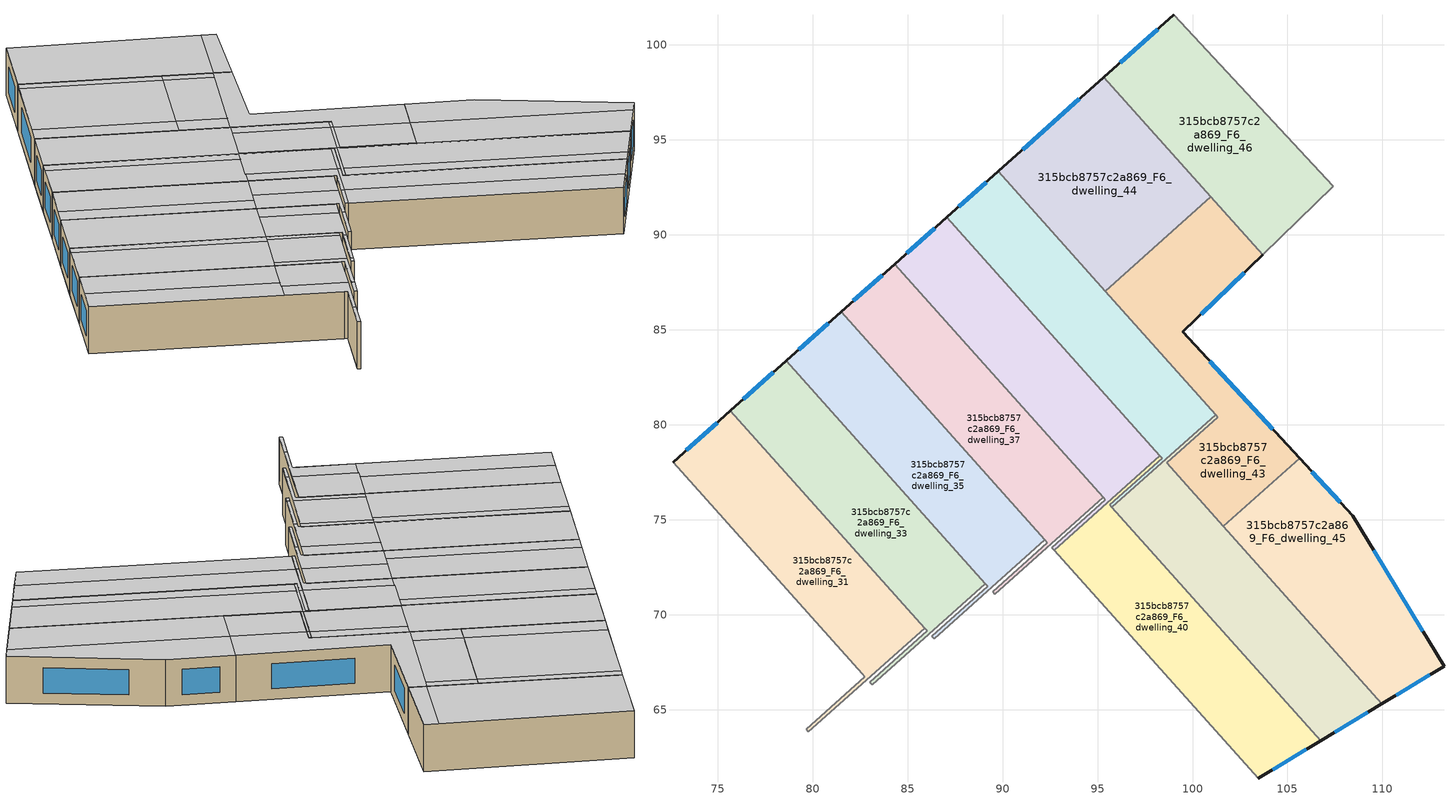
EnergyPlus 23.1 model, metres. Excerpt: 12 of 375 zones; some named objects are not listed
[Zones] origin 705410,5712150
315bcb8757c2a869_F6_dwelling_31
 floor to 315bcb8757c2a869_F5_dwelling_31 (EU_floor_Construction): 75.67,80.73 85.89,69.29 79.78,63.82 79.65,63.96 82.75,66.73 72.65,78.03 z18
 wall outside (EU_wall_Construction): 75.67,80.73 72.65,78.03 z18:21
 wall to 315bcb8757c2a869_F6_dwelling_32 (EU_wall_Construction): 79.78,63.82 85.89,69.29 z18:21
 wall to 315bcb8757c2a869_F6_dwelling_30 (EU_wall_Construction): 82.61,66.88 82.75,66.73 79.65,63.96 79.78,63.82 z18:21
 wall to 315bcb8757c2a869_F6_dwelling_29 (EU_wall_Construction): 72.65,78.03 82.61,66.88 z18:21
 wall to 315bcb8757c2a869_F6_dwelling_33 (EU_wall_Construction): 85.89,69.29 75.67,80.73 z18:21
 window (EU_Window_Construction): 74.97,80.1 73.35,78.65 z18.69:20.31
 ceiling to 315bcb8757c2a869_F7_dwelling_15 (EU_floor_Construction): 85.89,69.29 83.3,72.19 81.19,70.31 83.79,67.41 z21
 ceiling to 315bcb8757c2a869_F7_dwelling_40 (EU_floor_Construction): 83.3,72.19 75.67,80.73 73.95,79.2 81.58,70.66 z21
 ceiling to 315bcb8757c2a869_F7_dwelling_39 (EU_floor_Construction): 81.58,70.66 73.95,79.2 72.65,78.03 80.28,69.5 z21
 ceiling to 315bcb8757c2a869_F7_dwelling_13 (EU_floor_Construction): 81.29,65.17 81.16,65.31 79.65,63.96 79.78,63.82 z21
 ceiling to 315bcb8757c2a869_F7_dwelling_14 (EU_floor_Construction): 82.75,66.73 81.16,65.31 81.29,65.17 83.79,67.41 81.19,70.31 80.28,69.5 z21
315bcb8757c2a869_F6_dwelling_33
 floor to 315bcb8757c2a869_F5_dwelling_33 (EU_floor_Construction): 78.61,83.36 89.1,71.64 83.13,66.3 83.01,66.44 86.03,69.14 75.67,80.73 z18
 wall outside (EU_wall_Construction): 78.61,83.36 75.67,80.73 z18:21
 wall to 315bcb8757c2a869_F6_dwelling_34 (EU_wall_Construction): 83.13,66.3 89.1,71.64 z18:21
 wall to 315bcb8757c2a869_F6_dwelling_32 (EU_wall_Construction): 85.89,69.29 86.03,69.14 83.01,66.44 83.13,66.3 z18:21
 wall to 315bcb8757c2a869_F6_dwelling_35 (EU_wall_Construction): 89.1,71.64 78.61,83.36 z18:21
 window (EU_Window_Construction): 77.93,82.75 76.35,81.34 z18.69:20.31
 ceiling to 315bcb8757c2a869_F7_dwelling_40 (EU_floor_Construction): 85.77,74.41 78.14,82.94 75.67,80.73 83.3,72.19 z21
 ceiling to 315bcb8757c2a869_F7_dwelling_41 (EU_floor_Construction): 86.24,74.83 78.62,83.36 78.14,82.94 85.77,74.41 z21
 ceiling to 315bcb8757c2a869_F7_dwelling_17 (EU_floor_Construction): 89.1,71.64 86.24,74.83 85.96,74.58 88.82,71.39 z21
 ceiling to 315bcb8757c2a869_F7_dwelling_15 (EU_floor_Construction): 86.03,69.14 83.92,67.26 84.05,67.12 86.47,69.28 83.61,72.48 83.3,72.19 z21
 ceiling adiabatic (EU_roof_Construction): 88.82,71.39 85.96,74.58 83.61,72.48 86.47,69.28 z21
 ceiling to 315bcb8757c2a869_F7_dwelling_14 (EU_floor_Construction): 84.05,67.12 83.92,67.26 83.01,66.44 83.13,66.3 z21
315bcb8757c2a869_F6_dwelling_35
 floor to 315bcb8757c2a869_F5_dwelling_35 (EU_floor_Construction): 81.49,85.93 92.23,73.93 86.4,68.72 86.28,68.86 89.22,71.49 78.61,83.36 z18
 wall outside (EU_wall_Construction): 81.49,85.93 78.61,83.36 z18:21
 wall to 315bcb8757c2a869_F6_dwelling_36 (EU_wall_Construction): 86.4,68.72 92.23,73.93 z18:21
 wall to 315bcb8757c2a869_F6_dwelling_34 (EU_wall_Construction): 89.1,71.64 89.22,71.49 86.28,68.86 86.4,68.72 z18:21
 wall to 315bcb8757c2a869_F6_dwelling_37 (EU_wall_Construction): 92.23,73.93 81.49,85.93 z18:21
 window (EU_Window_Construction): 80.83,85.34 79.28,83.96 z18.69:20.31
 ceiling to 315bcb8757c2a869_F7_dwelling_41 (EU_floor_Construction): 89.12,77.4 81.49,85.93 78.62,83.36 86.24,74.83 z21
 ceiling to 315bcb8757c2a869_F7_dwelling_17 (EU_floor_Construction): 91.35,73.15 88.25,76.62 86.24,74.83 89.22,71.49 88.94,71.24 89.07,71.11 z21
 ceiling to 315bcb8757c2a869_F7_dwelling_18 (EU_floor_Construction): 92.23,73.93 89.12,77.4 88.25,76.62 91.35,73.15 z21
 ceiling to 315bcb8757c2a869_F7_dwelling_16 (EU_floor_Construction): 89.07,71.11 88.94,71.24 86.6,69.14 86.72,69 z21
 ceiling to 315bcb8757c2a869_F7_dwelling_15 (EU_floor_Construction): 86.72,69 86.6,69.14 86.28,68.86 86.4,68.72 z21
315bcb8757c2a869_F6_dwelling_37
 floor to 315bcb8757c2a869_F5_dwelling_37 (EU_floor_Construction): 84.31,88.45 95.29,76.18 89.59,71.08 89.47,71.22 92.35,73.79 81.49,85.93 z18
 wall outside (EU_wall_Construction): 84.31,88.45 81.49,85.93 z18:21
 wall to 315bcb8757c2a869_F6_dwelling_38 (EU_wall_Construction): 89.59,71.08 95.29,76.18 z18:21
 wall to 315bcb8757c2a869_F6_dwelling_36 (EU_wall_Construction): 92.23,73.93 92.35,73.79 89.47,71.22 89.59,71.08 z18:21
 wall to 315bcb8757c2a869_F6_dwelling_39 (EU_wall_Construction): 95.29,76.18 84.31,88.45 z18:21
 window (EU_Window_Construction): 83.66,87.87 82.15,86.52 z18.69:20.31
 ceiling to 315bcb8757c2a869_F7_dwelling_42 (EU_floor_Construction): 91.94,79.92 84.31,88.45 82.33,86.68 89.96,78.15 z21
 ceiling to 315bcb8757c2a869_F7_dwelling_41 (EU_floor_Construction): 89.96,78.15 82.33,86.68 81.49,85.93 89.12,77.4 z21
 ceiling to 315bcb8757c2a869_F7_dwelling_18 (EU_floor_Construction): 92.35,73.79 91.48,73.01 91.59,72.88 93.82,74.86 90.47,78.61 89.12,77.4 z21
 ceiling to 315bcb8757c2a869_F7_dwelling_17 (EU_floor_Construction): 91.59,72.88 91.48,73.01 89.47,71.22 89.59,71.08 z21
 ceiling to 315bcb8757c2a869_F7_dwelling_19 (EU_floor_Construction): 95.29,76.18 91.94,79.92 90.47,78.61 93.82,74.86 z21
315bcb8757c2a869_F6_dwelling_39
 floor to 315bcb8757c2a869_F5_dwelling_39 (EU_floor_Construction): 87.07,90.92 98.29,78.38 92.71,73.39 92.59,73.52 95.41,76.04 84.31,88.45 z18
 wall outside (EU_wall_Construction): 87.07,90.92 84.31,88.45 z18:21
 wall to 315bcb8757c2a869_F6_dwelling_40 (EU_wall_Construction): 92.71,73.39 98.29,78.38 z18:21
 wall to 315bcb8757c2a869_F6_dwelling_38 (EU_wall_Construction): 95.29,76.18 95.41,76.04 92.59,73.52 92.71,73.39 z18:21
 wall to 315bcb8757c2a869_F6_dwelling_41 (EU_wall_Construction): 98.29,78.38 87.07,90.92 z18:21
 window (EU_Window_Construction): 86.43,90.35 84.95,89.02 z18.69:20.31
 ceiling to 315bcb8757c2a869_F7_dwelling_20 (EU_floor_Construction): 98.29,78.38 94.7,82.39 92.64,80.55 96.22,76.53 z21
 ceiling to 315bcb8757c2a869_F7_dwelling_42 (EU_floor_Construction): 94.15,81.9 86.52,90.43 84.31,88.45 91.94,79.92 z21
 ceiling to 315bcb8757c2a869_F7_dwelling_43 (EU_floor_Construction): 94.7,82.39 87.07,90.92 86.52,90.43 94.15,81.9 z21
 ceiling to 315bcb8757c2a869_F7_dwelling_18 (EU_floor_Construction): 94.06,74.6 93.94,74.73 92.59,73.52 92.71,73.39 z21
 ceiling to 315bcb8757c2a869_F7_dwelling_19 (EU_floor_Construction): 95.41,76.04 93.94,74.73 94.06,74.6 96.22,76.53 92.64,80.55 91.94,79.92 95.29,76.18 z21
315bcb8757c2a869_F6_dwelling_40
 floor to 315bcb8757c2a869_F5_dwelling_40 (EU_floor_Construction): 98.41,78.24 95.65,75.78 106.75,63.36 103.45,61.38 92.71,73.39 98.29,78.38 z18
 wall outside (EU_wall_Construction): 103.45,61.38 106.75,63.36 z18:21
 wall to 315bcb8757c2a869_F6_dwelling_41 (EU_wall_Construction): 98.4,78.24 98.29,78.38 / 95.76,75.65 95.65,75.78 98.41,78.24 z18:21
 wall to 315bcb8757c2a869_F6_dwelling_38 (EU_wall_Construction): 92.71,73.39 103.45,61.38 z18:21
 wall to 315bcb8757c2a869_F6_dwelling_42 (EU_wall_Construction): 106.75,63.36 95.76,75.65 z18:21
 window (EU_Window_Construction): 104.21,61.84 105.98,62.9 z18.69:20.31
 ceiling adiabatic (EU_roof_Construction): 106.75,63.36 95.65,75.78 96.34,76.4 96.22,76.53 94.06,74.6 105.03,62.33 z21
 ceiling to 315bcb8757c2a869_F7_dwelling_18 (EU_floor_Construction): 105.03,62.33 94.06,74.6 92.71,73.39 103.45,61.38 z21
 ceiling to 315bcb8757c2a869_F7_dwelling_20 (EU_floor_Construction): 98.41,78.24 98.29,78.38 96.22,76.53 96.34,76.4 z21
315bcb8757c2a869_F6_dwelling_41
 floor to 315bcb8757c2a869_F5_dwelling_41 (EU_floor_Construction): 89.78,93.34 101.22,80.53 95.76,75.65 95.65,75.78 98.41,78.24 87.07,90.92 z18
 wall outside (EU_wall_Construction): 89.78,93.34 87.07,90.92 z18:21
 wall to 315bcb8757c2a869_F6_dwelling_42 (EU_wall_Construction): 95.76,75.65 101.22,80.53 z18:21
 wall to 315bcb8757c2a869_F6_dwelling_43 (EU_wall_Construction): 101.22,80.53 95.41,87.04 z18:21
 wall to 315bcb8757c2a869_F6_dwelling_44 (EU_wall_Construction): 95.41,87.04 89.78,93.34 z18:21
 window (EU_Window_Construction): 89.15,92.78 87.7,91.48 z18.69:20.31
 ceiling adiabatic (EU_roof_Construction): 97.4,84.81 89.78,93.34 87.07,90.92 94.7,82.39 z21; 98.57,78.16 94.75,82.44 94.7,82.39 98.41,78.24 95.65,75.78 95.76,75.65 z21
 ceiling to 315bcb8757c2a869_F7_dwelling_21 (EU_floor_Construction): 100.64,80.01 96.82,84.29 94.75,82.44 98.57,78.16 z21
 ceiling to 315bcb8757c2a869_F7_dwelling_22 (EU_floor_Construction): 101.22,80.53 97.4,84.81 96.82,84.29 100.64,80.01 z21
315bcb8757c2a869_F6_dwelling_42
 floor to 315bcb8757c2a869_F5_dwelling_42 (EU_floor_Construction): 101.34,80.4 98.64,77.99 109.97,65.31 106.75,63.36 95.76,75.65 101.22,80.53 z18
 wall outside (EU_wall_Construction): 106.75,63.36 109.97,65.31 z18:21
 wall to 315bcb8757c2a869_F6_dwelling_43 (EU_wall_Construction): 101.63,74.64 98.64,77.99 101.34,80.4 101.22,80.53 z18:21
 wall to 315bcb8757c2a869_F6_dwelling_45 (EU_wall_Construction): 109.97,65.31 101.63,74.64 z18:21
 window (EU_Window_Construction): 107.49,63.81 109.22,64.86 z18.69:20.31
 ceiling adiabatic (EU_roof_Construction): 109.97,65.31 98.64,77.99 98.69,78.03 98.57,78.16 96.46,76.27 107.56,63.85 z21
 ceiling to 315bcb8757c2a869_F7_dwelling_22 (EU_floor_Construction): 101.34,80.4 101.22,80.53 100.64,80.01 100.76,79.88 z21
 ceiling to 315bcb8757c2a869_F7_dwelling_19 (EU_floor_Construction): 107.56,63.85 96.46,76.27 95.76,75.65 106.75,63.36 z21
 ceiling to 315bcb8757c2a869_F7_dwelling_21 (EU_floor_Construction): 100.76,79.88 100.64,80.01 98.57,78.16 98.69,78.03 z21
315bcb8757c2a869_F6_dwelling_43
 floor to 315bcb8757c2a869_F5_dwelling_43 (EU_floor_Construction): 103.69,88.95 99.47,84.88 105.64,78.23 101.63,74.64 98.64,77.99 101.34,80.4 95.41,87.04 100.96,92 z18
 wall outside (EU_wall_Construction): 105.64,78.23 99.47,84.88 103.69,88.95 z18:21
 wall to 315bcb8757c2a869_F6_dwelling_44 (EU_wall_Construction): 100.96,92 95.41,87.04 z18:21
 wall to 315bcb8757c2a869_F6_dwelling_45 (EU_wall_Construction): 101.63,74.64 105.64,78.23 z18:21
 wall to 315bcb8757c2a869_F6_dwelling_46 (EU_wall_Construction): 103.69,88.95 100.96,92 z18:21
 window (EU_Window_Construction): 100.45,85.83 102.71,88.01 / 104.21,79.77 100.9,83.34 z18.69:20.31
 ceiling to 315bcb8757c2a869_F7_dwelling_22 (EU_floor_Construction): 105.64,78.23 99.47,84.88 103.69,88.95 102.95,89.77 97.4,84.81 101.34,80.4 100.76,79.88 103.75,76.54 z21
 ceiling to 315bcb8757c2a869_F7_dwelling_44 (EU_floor_Construction): 102.53,89.39 100.54,91.62 96.35,87.87 98.34,85.64 z21
 ceiling to 315bcb8757c2a869_F7_dwelling_21 (EU_floor_Construction): 103.75,76.54 100.76,79.88 98.69,78.03 101.68,74.69 z21
 ceiling to 315bcb8757c2a869_F7_dwelling_45 (EU_floor_Construction): 102.95,89.77 100.96,92 100.54,91.62 102.53,89.39 z21
 ceiling adiabatic (EU_roof_Construction): 101.68,74.69 98.69,78.03 98.64,77.99 101.63,74.64 z21; 98.34,85.64 96.35,87.87 95.41,87.04 97.4,84.81 z21
315bcb8757c2a869_F6_dwelling_44
 floor to 315bcb8757c2a869_F5_dwelling_44 (EU_floor_Construction): 95.33,98.3 100.96,92 95.41,87.04 89.78,93.34 z18
 wall outside (EU_wall_Construction): 95.33,98.3 89.78,93.34 z18:21
 wall to 315bcb8757c2a869_F6_dwelling_46 (EU_wall_Construction): 100.96,92 95.33,98.3 z18:21
 window (EU_Window_Construction): 94.05,97.15 91.06,94.48 z18.69:20.31
 ceiling to 315bcb8757c2a869_F7_dwelling_44 (EU_floor_Construction): 100.54,91.62 94.91,97.92 90.71,94.17 96.35,87.87 z21
 ceiling to 315bcb8757c2a869_F7_dwelling_45 (EU_floor_Construction): 100.96,92 95.33,98.3 94.91,97.92 100.54,91.62 z21
 ceiling adiabatic (EU_roof_Construction): 96.35,87.87 90.71,94.17 89.78,93.34 95.41,87.04 z21
315bcb8757c2a869_F6_dwelling_45
 floor to 315bcb8757c2a869_F5_dwelling_45 (EU_floor_Construction): 108.43,75.21 113.24,67.28 109.97,65.31 101.63,74.64 105.64,78.23 z18
 wall outside (EU_wall_Construction): 109.97,65.31 113.24,67.28 108.43,75.21 105.64,78.23 z18:21
 window (EU_Window_Construction): 107.79,75.91 106.29,77.53 / 112.13,69.12 109.55,73.38 / 110.73,65.76 112.48,66.82 z18.69:20.31
 ceiling to 315bcb8757c2a869_F7_dwelling_22 (EU_floor_Construction): 113.24,67.28 108.43,75.21 105.64,78.23 103.75,76.54 112.45,66.8 z21
 ceiling adiabatic (EU_roof_Construction): 112.45,66.8 103.75,76.54 101.63,74.64 109.97,65.31 z21
315bcb8757c2a869_F6_dwelling_46
 floor to 315bcb8757c2a869_F5_dwelling_46 (EU_floor_Construction): 99.02,101.59 107.41,92.54 103.69,88.95 95.33,98.3 z18
 wall outside (EU_wall_Construction): 99.02,101.59 95.33,98.3 z18:21
 wall adiabatic (EU_wall_Construction): 103.69,88.95 107.41,92.54 99.02,101.59 z18:21
 window (EU_Window_Construction): 98.17,100.83 96.18,99.06 z18.69:20.31
 ceiling to 315bcb8757c2a869_F7_dwelling_45 (EU_floor_Construction): 106.8,93.21 99.02,101.59 95.33,98.3 102.95,89.77 z21
 ceiling to 315bcb8757c2a869_F7_dwelling_22 (EU_floor_Construction): 107.41,92.54 106.8,93.21 102.95,89.77 103.69,88.95 z21
[Building]
EU S2 Campaign: North Axis=0; Terrain=City; Solar Distribution=FullExterior
[Site:Location]
London: Latitude=51.5; Longitude=-0.5; Time Zone=0; Elevation=25
[SizingPeriod:WeatherFileDays]
AnnualSizingPeriod: Begin Month=1; Begin Day of Month=1; End Month=12; End Day of Month=31; Day of Week for Start Day=Monday; Use Weather File Daylight Saving Period=No; Use Weather File Rain and Snow Indicators=No
[MATERIAL]
EU_InternalMass_Material: Roughness=MediumRough; Thickness=0.1; Conductivity=1; Density=1800; Specific Heat=900; Thermal Absorptance=0.9; Solar Absorptance=0.7; Visible Absorptance=0.7
[MATERIAL:NOMASS] Roughness=MediumRough; Thermal Absorptance=0.9; Solar Absorptance=0.7; Visible Absorptance=0.7
Name | Thermal Resistance
EU_wall_NoMass | 0.635353
EU_roof_NoMass | 0.675062
EU_floor_NoMass | 1.96382
[WINDOWMATERIAL:SIMPLEGLAZINGSYSTEM]
EU_Window_SimpleGlazing: UFactor=2.96269; Solar Heat Gain Coefficient=0.76; Visible Transmittance=0.76
[CONSTRUCTION]
EU_wall_Construction: EU_wall_NoMass
EU_roof_Construction: EU_roof_NoMass
EU_floor_Construction: EU_floor_NoMass
EU_Window_Construction: EU_Window_SimpleGlazing
EU_InternalMass_Construction: EU_InternalMass_Material
[ZONE] Type=1; Multiplier=1; Ceiling Height=autocalculate; Floor Area=autocalculate; Part of Total Floor Area=Yes
Name | Volume
315bcb8757c2a869_F6_dwelling_31; 315bcb8757c2a869_F6_dwelling_40 | 188.769
315bcb8757c2a869_F6_dwelling_33 | 188.805
315bcb8757c2a869_F6_dwelling_35 | 188.752
315bcb8757c2a869_F6_dwelling_37 | 188.779
315bcb8757c2a869_F6_dwelling_39 | 188.775
315bcb8757c2a869_F6_dwelling_41 | 188.809
315bcb8757c2a869_F6_dwelling_42 | 188.76
315bcb8757c2a869_F6_dwelling_43 | 188.777
315bcb8757c2a869_F6_dwelling_44 | 188.77
315bcb8757c2a869_F6_dwelling_45 | 188.792
315bcb8757c2a869_F6_dwelling_46 | 188.787
[INTERNALMASS] Construction=EU_InternalMass_Construction
Name | Zone or ZoneList | Surface Area
315bcb8757c2a869_F6_dwelling_31_EU_InternalMass | 315bcb8757c2a869_F6_dwelling_31 | 62.9235
315bcb8757c2a869_F6_dwelling_33_EU_InternalMass | 315bcb8757c2a869_F6_dwelling_33 | 62.9351
315bcb8757c2a869_F6_dwelling_35_EU_InternalMass | 315bcb8757c2a869_F6_dwelling_35 | 62.9183
315bcb8757c2a869_F6_dwelling_37_EU_InternalMass | 315bcb8757c2a869_F6_dwelling_37 | 62.9276
315bcb8757c2a869_F6_dwelling_39_EU_InternalMass | 315bcb8757c2a869_F6_dwelling_39 | 62.9239
315bcb8757c2a869_F6_dwelling_40_EU_InternalMass | 315bcb8757c2a869_F6_dwelling_40 | 62.9227
315bcb8757c2a869_F6_dwelling_41_EU_InternalMass | 315bcb8757c2a869_F6_dwelling_41 | 62.9348
315bcb8757c2a869_F6_dwelling_42_EU_InternalMass | 315bcb8757c2a869_F6_dwelling_42 | 62.9203
315bcb8757c2a869_F6_dwelling_43_EU_InternalMass | 315bcb8757c2a869_F6_dwelling_43 | 62.9263
315bcb8757c2a869_F6_dwelling_44_EU_InternalMass | 315bcb8757c2a869_F6_dwelling_44 | 62.921
315bcb8757c2a869_F6_dwelling_45_EU_InternalMass | 315bcb8757c2a869_F6_dwelling_45 | 62.9304
315bcb8757c2a869_F6_dwelling_46_EU_InternalMass | 315bcb8757c2a869_F6_dwelling_46 | 62.9291
[OTHEREQUIPMENT] Fuel Type=Electricity; Design Level Calculation Method=Watts/Area; Power per Zone Floor Area=1; Fraction Latent=0; Fraction Radiant=0; Fraction Lost=0; Carbon Dioxide Generation Rate=0; EndUse Subcategory=EU_Step8_InternalGains
Name | Zone or ZoneList or Space or SpaceList | Schedule
EU_Step8_InternalGain_315bcb8757c2a869_F6_dwelling_31_f000 | 315bcb8757c2a869_F6_dwelling_31 | EU_Step8_GainSchedule_315bcb8757c2a869_F6_dwelling_31_f000
EU_Step8_InternalGain_315bcb8757c2a869_F6_dwelling_33_f000 | 315bcb8757c2a869_F6_dwelling_33 | EU_Step8_GainSchedule_315bcb8757c2a869_F6_dwelling_33_f000
EU_Step8_InternalGain_315bcb8757c2a869_F6_dwelling_35_f000 | 315bcb8757c2a869_F6_dwelling_35 | EU_Step8_GainSchedule_315bcb8757c2a869_F6_dwelling_35_f000
EU_Step8_InternalGain_315bcb8757c2a869_F6_dwelling_37_f000 | 315bcb8757c2a869_F6_dwelling_37 | EU_Step8_GainSchedule_315bcb8757c2a869_F6_dwelling_37_f000
EU_Step8_InternalGain_315bcb8757c2a869_F6_dwelling_39_f000 | 315bcb8757c2a869_F6_dwelling_39 | EU_Step8_GainSchedule_315bcb8757c2a869_F6_dwelling_39_f000
EU_Step8_InternalGain_315bcb8757c2a869_F6_dwelling_40_f000 | 315bcb8757c2a869_F6_dwelling_40 | EU_Step8_GainSchedule_315bcb8757c2a869_F6_dwelling_40_f000
EU_Step8_InternalGain_315bcb8757c2a869_F6_dwelling_41_f000 | 315bcb8757c2a869_F6_dwelling_41 | EU_Step8_GainSchedule_315bcb8757c2a869_F6_dwelling_41_f000
EU_Step8_InternalGain_315bcb8757c2a869_F6_dwelling_42_f000 | 315bcb8757c2a869_F6_dwelling_42 | EU_Step8_GainSchedule_315bcb8757c2a869_F6_dwelling_42_f000
EU_Step8_InternalGain_315bcb8757c2a869_F6_dwelling_43_f000 | 315bcb8757c2a869_F6_dwelling_43 | EU_Step8_GainSchedule_315bcb8757c2a869_F6_dwelling_43_f000
EU_Step8_InternalGain_315bcb8757c2a869_F6_dwelling_44_f000 | 315bcb8757c2a869_F6_dwelling_44 | EU_Step8_GainSchedule_315bcb8757c2a869_F6_dwelling_44_f000
EU_Step8_InternalGain_315bcb8757c2a869_F6_dwelling_45_f000 | 315bcb8757c2a869_F6_dwelling_45 | EU_Step8_GainSchedule_315bcb8757c2a869_F6_dwelling_45_f000
EU_Step8_InternalGain_315bcb8757c2a869_F6_dwelling_46_f000 | 315bcb8757c2a869_F6_dwelling_46 | EU_Step8_GainSchedule_315bcb8757c2a869_F6_dwelling_46_f000
[ZONEVENTILATION:DESIGNFLOWRATE] Schedule=EU_AlwaysOn; Design Flow Rate Calculation Method=AirChanges/Hour; Air Changes per Hour=0.555504; Ventilation Type=Natural; Fan Pressure Rise=0; Fan Total Efficiency=1; Constant Term Coefficient=1; Temperature Term Coefficient=0; Velocity Term Coefficient=0; Velocity Squared Term Coefficient=0; Minimum Indoor Temperature=-100; Maximum Indoor Temperature=100; Delta Temperature=-100; Minimum Outdoor Temperature=-100; Maximum Outdoor Temperature=100; Maximum Wind Speed=40
Name | Zone or ZoneList or Space or SpaceList
EU_ConstantAir_315bcb8757c2a869_F6_dwelling_31 | 315bcb8757c2a869_F6_dwelling_31
EU_ConstantAir_315bcb8757c2a869_F6_dwelling_33 | 315bcb8757c2a869_F6_dwelling_33
EU_ConstantAir_315bcb8757c2a869_F6_dwelling_35 | 315bcb8757c2a869_F6_dwelling_35
EU_ConstantAir_315bcb8757c2a869_F6_dwelling_37 | 315bcb8757c2a869_F6_dwelling_37
EU_ConstantAir_315bcb8757c2a869_F6_dwelling_39 | 315bcb8757c2a869_F6_dwelling_39
EU_ConstantAir_315bcb8757c2a869_F6_dwelling_40 | 315bcb8757c2a869_F6_dwelling_40
EU_ConstantAir_315bcb8757c2a869_F6_dwelling_41 | 315bcb8757c2a869_F6_dwelling_41
EU_ConstantAir_315bcb8757c2a869_F6_dwelling_42 | 315bcb8757c2a869_F6_dwelling_42
EU_ConstantAir_315bcb8757c2a869_F6_dwelling_43 | 315bcb8757c2a869_F6_dwelling_43
EU_ConstantAir_315bcb8757c2a869_F6_dwelling_44 | 315bcb8757c2a869_F6_dwelling_44
EU_ConstantAir_315bcb8757c2a869_F6_dwelling_45 | 315bcb8757c2a869_F6_dwelling_45
EU_ConstantAir_315bcb8757c2a869_F6_dwelling_46 | 315bcb8757c2a869_F6_dwelling_46
[HVACTEMPLATE:ZONE:IDEALLOADSAIRSYSTEM] System Availability Schedule=EU_AlwaysOn; Maximum Heating Supply Air Temperature=50; Minimum Cooling Supply Air Temperature=13; Maximum Heating Supply Air Humidity Ratio=0.0156; Minimum Cooling Supply Air Humidity Ratio=0.0077; Heating Limit=NoLimit; Cooling Limit=NoLimit; Heating Availability Schedule=EU_AlwaysOn; Cooling Availability Schedule=EU_CoolingOff; Dehumidification Control Type=ConstantSensibleHeatRatio; Cooling Sensible Heat Ratio=0.7; Dehumidification Setpoint=60; Humidification Control Type=None; Humidification Setpoint=30; Outdoor Air Method=None; Outdoor Air Flow Rate per Person=0.00944; Outdoor Air Flow Rate per Zone Floor Area=0; Outdoor Air Flow Rate per Zone=0; Demand Controlled Ventilation Type=None; Outdoor Air Economizer Type=NoEconomizer; Heat Recovery Type=None; Sensible Heat Recovery Effectiveness=0.7; Latent Heat Recovery Effectiveness=0.65
Name | Template Thermostat
315bcb8757c2a869_F6_dwelling_31 | EU_HeatOnly_315bcb8757c2a869_F6_dwelling_31
315bcb8757c2a869_F6_dwelling_33 | EU_HeatOnly_315bcb8757c2a869_F6_dwelling_33
315bcb8757c2a869_F6_dwelling_35 | EU_HeatOnly_315bcb8757c2a869_F6_dwelling_35
315bcb8757c2a869_F6_dwelling_37 | EU_HeatOnly_315bcb8757c2a869_F6_dwelling_37
315bcb8757c2a869_F6_dwelling_39 | EU_HeatOnly_315bcb8757c2a869_F6_dwelling_39
315bcb8757c2a869_F6_dwelling_40 | EU_HeatOnly_315bcb8757c2a869_F6_dwelling_40
315bcb8757c2a869_F6_dwelling_41 | EU_HeatOnly_315bcb8757c2a869_F6_dwelling_41
315bcb8757c2a869_F6_dwelling_42 | EU_HeatOnly_315bcb8757c2a869_F6_dwelling_42
315bcb8757c2a869_F6_dwelling_43 | EU_HeatOnly_315bcb8757c2a869_F6_dwelling_43
315bcb8757c2a869_F6_dwelling_44 | EU_HeatOnly_315bcb8757c2a869_F6_dwelling_44
315bcb8757c2a869_F6_dwelling_45 | EU_HeatOnly_315bcb8757c2a869_F6_dwelling_45
315bcb8757c2a869_F6_dwelling_46 | EU_HeatOnly_315bcb8757c2a869_F6_dwelling_46
[SIZING:ZONE] Zone Cooling Design Supply Air Temperature Input Method=SupplyAirTemperature; Zone Cooling Design Supply Air Temperature=13; Zone Heating Design Supply Air Temperature Input Method=SupplyAirTemperature; Zone Heating Design Supply Air Temperature=50; Zone Cooling Design Supply Air Humidity Ratio=0.008; Zone Heating Design Supply Air Humidity Ratio=0.008; Cooling Design Air Flow Method=DesignDay; Cooling Design Air Flow Rate=0; Cooling Minimum Air Flow per Zone Floor Area=0.000762; Cooling Minimum Air Flow=0; Cooling Minimum Air Flow Fraction=0.2; Heating Design Air Flow Method=DesignDay; Heating Design Air Flow Rate=0; Heating Maximum Air Flow per Zone Floor Area=0.002032; Heating Maximum Air Flow=0.141576; Heating Maximum Air Flow Fraction=0.3; Account for Dedicated Outdoor Air System=No; Dedicated Outdoor Air System Control Strategy=NeutralSupplyAir; Dedicated Outdoor Air Low Setpoint Temperature for Design=autosize; Dedicated Outdoor Air High Setpoint Temperature for Design=autosize; Zone Load Sizing Method=Sensible Load Only No Latent Load; Zone Latent Cooling Design Supply Air Humidity Ratio Input Method=HumidityRatioDifference; Zone Cooling Design Supply Air Humidity Ratio Difference=0.005; Zone Latent Heating Design Supply Air Humidity Ratio Input Method=HumidityRatioDifference; Zone Humidification Design Supply Air Humidity Ratio Difference=0.005
315bcb8757c2a869_F6_dwelling_31; 315bcb8757c2a869_F6_dwelling_33; 315bcb8757c2a869_F6_dwelling_35; 315bcb8757c2a869_F6_dwelling_37; 315bcb8757c2a869_F6_dwelling_39; 315bcb8757c2a869_F6_dwelling_40; 315bcb8757c2a869_F6_dwelling_41; 315bcb8757c2a869_F6_dwelling_42; 315bcb8757c2a869_F6_dwelling_43; 315bcb8757c2a869_F6_dwelling_44; 315bcb8757c2a869_F6_dwelling_45; 315bcb8757c2a869_F6_dwelling_46
[SCHEDULE:CONSTANT]
Name | Hourly Value
EU_AlwaysOn | 1
EU_CoolingOff | 0
[SCHEDULE:FILE] Column Number=1; Rows to Skip at Top=0; Number of Hours of Data=8760; Column Separator=Comma; Interpolate to Timestep=No; Minutes per Item=60; Adjust Schedule for Daylight Savings=Yes
Name | File
EU_Step8_GainSchedule_315bcb8757c2a869_F6_dwelling_31_f000 | ../../schedules/315bcb8757c2a869/315bcb8757c2a869_F6_dwelling_31_f000_gain.csv
EU_Step8_GainSchedule_315bcb8757c2a869_F6_dwelling_33_f000 | ../../schedules/315bcb8757c2a869/315bcb8757c2a869_F6_dwelling_33_f000_gain.csv
EU_Step8_GainSchedule_315bcb8757c2a869_F6_dwelling_35_f000 | ../../schedules/315bcb8757c2a869/315bcb8757c2a869_F6_dwelling_35_f000_gain.csv
EU_Step8_GainSchedule_315bcb8757c2a869_F6_dwelling_37_f000 | ../../schedules/315bcb8757c2a869/315bcb8757c2a869_F6_dwelling_37_f000_gain.csv
EU_Step8_GainSchedule_315bcb8757c2a869_F6_dwelling_39_f000 | ../../schedules/315bcb8757c2a869/315bcb8757c2a869_F6_dwelling_39_f000_gain.csv
EU_Step8_GainSchedule_315bcb8757c2a869_F6_dwelling_40_f000 | ../../schedules/315bcb8757c2a869/315bcb8757c2a869_F6_dwelling_40_f000_gain.csv
EU_Step8_GainSchedule_315bcb8757c2a869_F6_dwelling_41_f000 | ../../schedules/315bcb8757c2a869/315bcb8757c2a869_F6_dwelling_41_f000_gain.csv
EU_Step8_GainSchedule_315bcb8757c2a869_F6_dwelling_42_f000 | ../../schedules/315bcb8757c2a869/315bcb8757c2a869_F6_dwelling_42_f000_gain.csv
EU_Step8_GainSchedule_315bcb8757c2a869_F6_dwelling_43_f000 | ../../schedules/315bcb8757c2a869/315bcb8757c2a869_F6_dwelling_43_f000_gain.csv
EU_Step8_GainSchedule_315bcb8757c2a869_F6_dwelling_44_f000 | ../../schedules/315bcb8757c2a869/315bcb8757c2a869_F6_dwelling_44_f000_gain.csv
EU_Step8_GainSchedule_315bcb8757c2a869_F6_dwelling_45_f000 | ../../schedules/315bcb8757c2a869/315bcb8757c2a869_F6_dwelling_45_f000_gain.csv
EU_Step8_GainSchedule_315bcb8757c2a869_F6_dwelling_46_f000 | ../../schedules/315bcb8757c2a869/315bcb8757c2a869_F6_dwelling_46_f000_gain.csv
